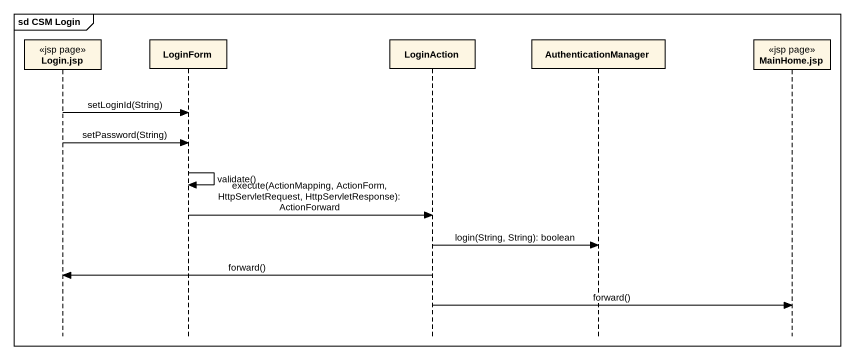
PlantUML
@startuml
mainframe sd CSM Login
hide footbox
participant "Login.jsp" as Login_jsp <<jsp page>>
participant LoginForm
participant LoginAction
participant AuthenticationManager
participant "MainHome.jsp" as MainHome_jsp <<jsp page>>

Login_jsp -> LoginForm : setLoginId(String)
Login_jsp -> LoginForm : setPassword(String)
LoginForm -> LoginForm : validate()
LoginForm -> LoginAction : execute(ActionMapping, ActionForm, HttpServletRequest, HttpServletResponse): ActionForward
LoginAction -> AuthenticationManager : login(String, String): boolean
LoginAction -> Login_jsp : forward()
LoginAction -> MainHome_jsp : forward()
@enduml
